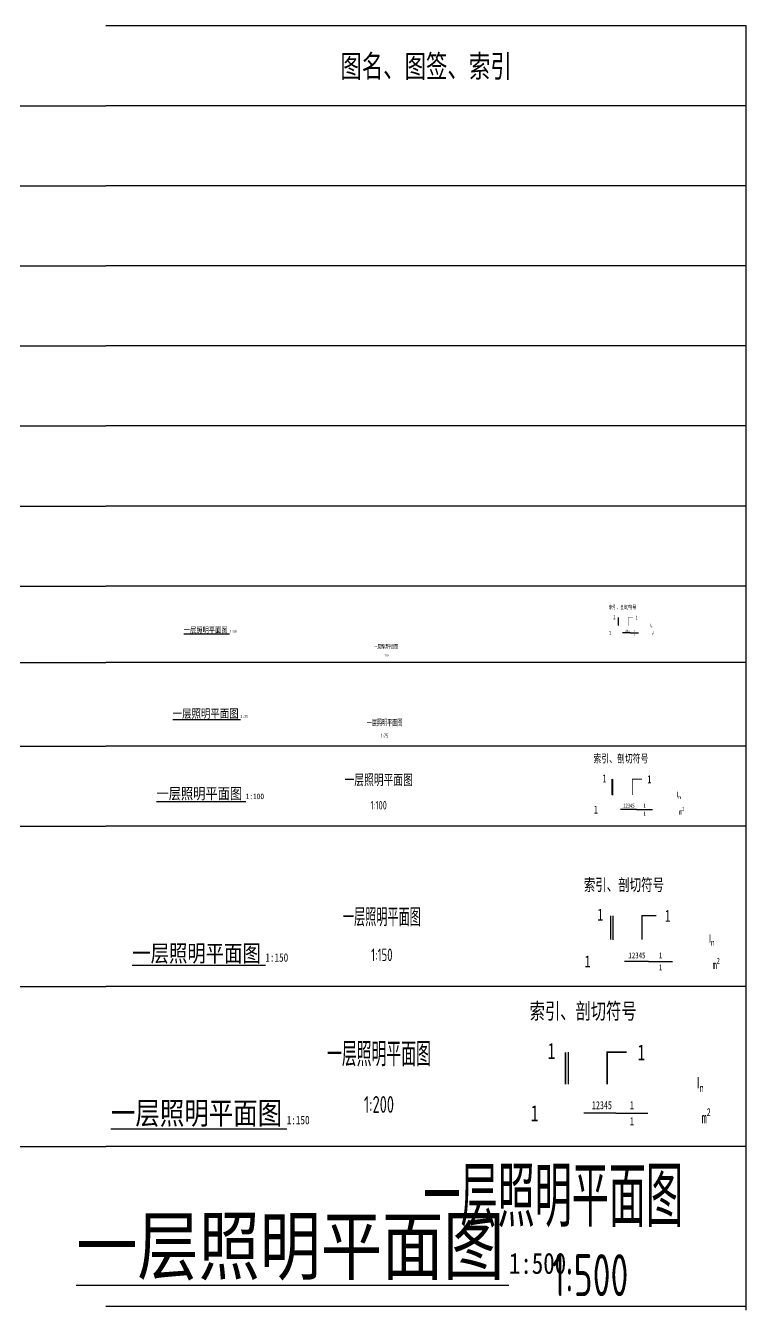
# Model space of a CAD drawing. Extents: x -337 to 273738, y -225 to 2088994.
# Drawn here: x 60019 to 105019, y 210248 to 290482 of the extents above; entities that cross this region are included whole.
import ezdxf
from ezdxf.enums import TextEntityAlignment as Align

# ---------------------------------------------------------------- set-up
doc = ezdxf.new("R2010")
doc.units = 0
doc.header["$LTSCALE"] = 1000
doc.layers.get('0').update_dxf_attribs({"linetype": 'CONTINUOUS'})
for name, color, linetype in [('E-SHET-PROF', 1, 'CONTINUOUS'), ('E-UNIV-DIAG', 2, 'CONTINUOUS'), ('E-UNIV-NOTE', 6, 'CONTINUOUS')]:
    doc.layers.add(name, color=color, linetype=linetype)
doc.styles.add('TH-STYLE1', font='Stfangso_1.ttf', dxfattribs={"width": 0.65})
doc.styles.add('TH-STYLE2', font='', dxfattribs={"width": 0.8})
doc.styles.add('TH-STYLE3', font='tssdeng.shx', dxfattribs={"width": 0.65, "bigfont": 'tssdchn.shx'})
doc.styles.get('TH-STYLE2').set_extended_font_data('STXihei')

# ---------------------------------------------------------------- blocks, each defined once
blk = doc.blocks.new('标注图名图签索引')
at = {"layer": 'E-UNIV-DIAG'}
for p, q in [((90000, 0), (50000, 0)), ((90000, -80234.59), (90000, 0)), ((10000, -5000), (50000, -5000)), ((90000, -5000), (50000, -5000)), ((10000, -10000), (50000, -10000)), ((90000, -10000), (50000, -10000)), ((10000, -15000), (50000, -15000)), ((90000, -15000), (50000, -15000)), ((10000, -20000), (50000, -20000)), ((90000, -20000), (50000, -20000)), ((10000, -25000), (50000, -25000)), ((90000, -25000), (50000, -25000)), ((10000, -30000), (50000, -30000)), ((90000, -30000), (50000, -30000)), ((10000, -35000), (50000, -35000)), ((90000, -35000), (50000, -35000)), ((10000, -39765.41), (50000, -39765.41)), ((90000, -39765.41), (50000, -39765.41)), ((10000, -45000), (50000, -45000)), ((90000, -45000), (50000, -45000)), ((10000, -50000), (50000, -50000)), ((90000, -50000), (50000, -50000)), ((10000, -60000), (50000, -60000)), ((90000, -60000), (50000, -60000)), ((10000, -70000), (50000, -70000)), ((90000, -70000), (50000, -70000)), ((90000, -80000), (50000, -80000))]:
    blk.add_line(p, q, dxfattribs=at)
at = {"layer": 'E-UNIV-NOTE'}
for p, q in [((82025.14, -37466.32), (82025.14, -36966.32)), ((82763.4, -37918.33), (82263.4, -37918.33)), ((82763.4, -37918.33), (83263.4, -37918.33)), ((81673.61, -48057.64), (81673.61, -47057.64)), ((83150.12, -48961.66), (82150.12, -48961.66)), ((83150.12, -48961.66), (84150.12, -48961.66)), ((81679.31, -57086.45), (81679.31, -55586.45)), ((83894.08, -58442.49), (82394.08, -58442.49)), ((83894.08, -58442.49), (85394.08, -58442.49)), ((78905.75, -66115.27), (78905.75, -64115.27)), ((81858.77, -67923.32), (79858.77, -67923.32)), ((81858.77, -67923.32), (83858.77, -67923.32))]:
    blk.add_line(p, q, dxfattribs=at)
for points, const_width in [([(81975.14, -37466.32), (81975.14, -36966.32)], 25), ([(82628.5, -37466.32), (82628.5, -36966.32), (82928.5, -36966.32)], 25), ([(81573.61, -48057.64), (81573.61, -47057.64)], 50), ([(82880.32, -48057.64), (82880.32, -47057.64), (83480.32, -47057.64)], 50), ([(81529.31, -57086.45), (81529.31, -55586.45)], 75), ([(83489.38, -57086.45), (83489.38, -55586.45), (84389.38, -55586.45)], 75), ([(78705.75, -66115.27), (78705.75, -64115.27)], 100), ([(81319.17, -66115.27), (81319.17, -64115.27), (82519.17, -64115.27)], 100)]:
    blk.add_lwpolyline(points, dxfattribs=dict(at, const_width=const_width))
at = {"layer": 'E-SHET-PROF', "attachment_point": 5}
for s, insert, char_height, style in [('\\L一层照明平面图\\H175;\\l 1:50', (56526.01, -37765.41), 350, 'TH-STYLE2'), ('一层照明平面图', (67503.44, -38807.22), 250, 'TH-STYLE3'), ('1:50', (67503.44, -39328.24), 175, 'TH-STYLE3'), ('{\\L一层照明平面图\\H0.33333x;\\l 1:75}', (56526.01, -43000), 525, 'TH-STYLE2'), ('一层照明平面图', (67411.94, -43562.72), 375, 'TH-STYLE3'), ('1:75', (67411.94, -44344.25), 262.5, 'TH-STYLE3'), ('一层照明平面图', (67042.87, -47125.43), 750, 'TH-STYLE3'), ('\\L一层照明平面图\\H350;\\l 1:100', (56526.01, -48000), 700, 'TH-STYLE2'), ('1:100', (67042.87, -48688.5), 525, 'TH-STYLE3'), ('一层照明平面图', (67241.27, -55688.15), 1125, 'TH-STYLE3'), ('\\L一层照明平面图\\H525;\\l 1:150', (56526.01, -58000), 1050, 'TH-STYLE2'), ('1:150', (67241.27, -58032.75), 787.5, 'TH-STYLE3'), ('一层照明平面图', (67061.36, -64250.86), 1500, 'TH-STYLE3'), ('\\L一层照明平面图\\H525;\\l 1:150', (56526.01, -68000), 1400, 'TH-STYLE2'), ('1:200', (67061.36, -67377), 1050, 'TH-STYLE3'), ('一层照明平面图', (77947.13, -73168.1), 3750, 'TH-STYLE3'), ('{\\H2.5x;\\L一层照明平面图\\H0.15x;\\l \\H2.5x;1:500}', (63452.62, -76418.05), 1400, 'TH-STYLE2'), ('1:500', (80256.35, -78038.52), 2625, 'TH-STYLE3')]:
    blk.add_mtext(s, dxfattribs=dict(at, insert=insert, char_height=char_height, style=style))
at = {"layer": 'E-UNIV-NOTE', "width": 0.7}
for s, height, style, p in [('图名、图签、索引', 1400, 'TH-STYLE1', (70000, -2500)), ('1', 250, 'TH-STYLE2', (81757.8, -36944.91)), ('1', 250, 'TH-STYLE2', (83161.02, -36968.92)), ('1', 250, 'TH-STYLE2', (81494.19, -37918.33)), ('1', 125, 'TH-STYLE2', (83013.4, -37793.33)), ('1', 125, 'TH-STYLE2', (83013.4, -38043.33)), ('1', 500, 'TH-STYLE2', (81138.93, -47014.83)), ('1', 500, 'TH-STYLE2', (83945.35, -47062.85)), ('1', 500, 'TH-STYLE2', (80611.71, -48961.66)), ('1', 250, 'TH-STYLE2', (83650.12, -48711.66)), ('1', 250, 'TH-STYLE2', (83650.12, -49211.66)), ('1', 750, 'TH-STYLE2', (80877.29, -55522.25)), ('1', 750, 'TH-STYLE2', (85086.93, -55594.27)), ('1', 750, 'TH-STYLE2', (80086.46, -58442.49)), ('1', 375, 'TH-STYLE2', (84644.08, -58067.49)), ('1', 375, 'TH-STYLE2', (84644.08, -58817.49)), ('1', 1000, 'TH-STYLE2', (77836.38, -64029.66)), ('1', 1000, 'TH-STYLE2', (83449.23, -64125.7)), ('1', 500, 'TH-STYLE2', (82858.77, -67423.32)), ('1', 1000, 'TH-STYLE2', (76781.94, -67923.32)), ('1', 500, 'TH-STYLE2', (82858.77, -68423.32))]:
    blk.add_text(s, height=height, dxfattribs=dict(at, style=style)).set_placement(p, align=Align.MIDDLE)
at = {"layer": 'E-UNIV-NOTE', "style": 'TH-STYLE1', "width": 0.7}
for height, p in [(250, (81415.87, -36447.83)), (500, (80455.06, -46020.67)), (750, (79851.48, -54031.01)), (1000, (76468.64, -62041.35))]:
    blk.add_text('索引、剖切符号', height=height, dxfattribs=at).set_placement(p)
at = {"layer": 'E-UNIV-NOTE', "style": 'TH-STYLE2', "width": 0.7}
for height, p in [(125, (82700.9, -37793.33)), (250, (83025.12, -48711.66)), (375, (83706.58, -58067.49)), (500, (81608.77, -67423.32))]:
    blk.add_text('12345', height=height, dxfattribs=at).set_placement(p, align=Align.MIDDLE_RIGHT)
at = {"layer": 'E-UNIV-NOTE', "attachment_point": 5, "style": 'TH-STYLE1'}
for s, insert, char_height in [('\\A1;{\\f??|b0|i0|c0|p54;I\\H0.7002x;\\S^ n;}', (84079.38, -37472.22), 174.98), ('\\A1;m{\\H0.7003x;\\S2^ ;}', (84173.14, -37958.67), 174.98), ('\\A1;{\\f??|b0|i0|c0|p54;I\\H0.7002x;\\S^ n;}', (85782.09, -48069.44), 349.96), ('\\A1;m{\\H0.7003x;\\S2^ ;}', (85969.61, -49042.35), 349.96), ('\\A1;{\\f??|b0|i0|c0|p54;I\\H0.7002x;\\S^ n;}', (87842.03, -57104.16), 524.9399), ('\\A1;m{\\H0.7003x;\\S2^ ;}', (88123.31, -58563.52), 524.9399), ('\\A1;{\\f??|b0|i0|c0|p54;I\\H0.7002x;\\S^ n;}', (87122.71, -66138.89), 699.9199), ('\\A1;m{\\H0.7003x;\\S2^ ;}', (87497.75, -68084.69), 699.9199)]:
    blk.add_mtext(s, dxfattribs=dict(at, insert=insert, char_height=char_height))

msp = doc.modelspace()

# ---------------------------------------------------------------- block references
msp.add_blockref('标注图名图签索引', (15019, 290482))

doc.saveas('drawing.dxf')
